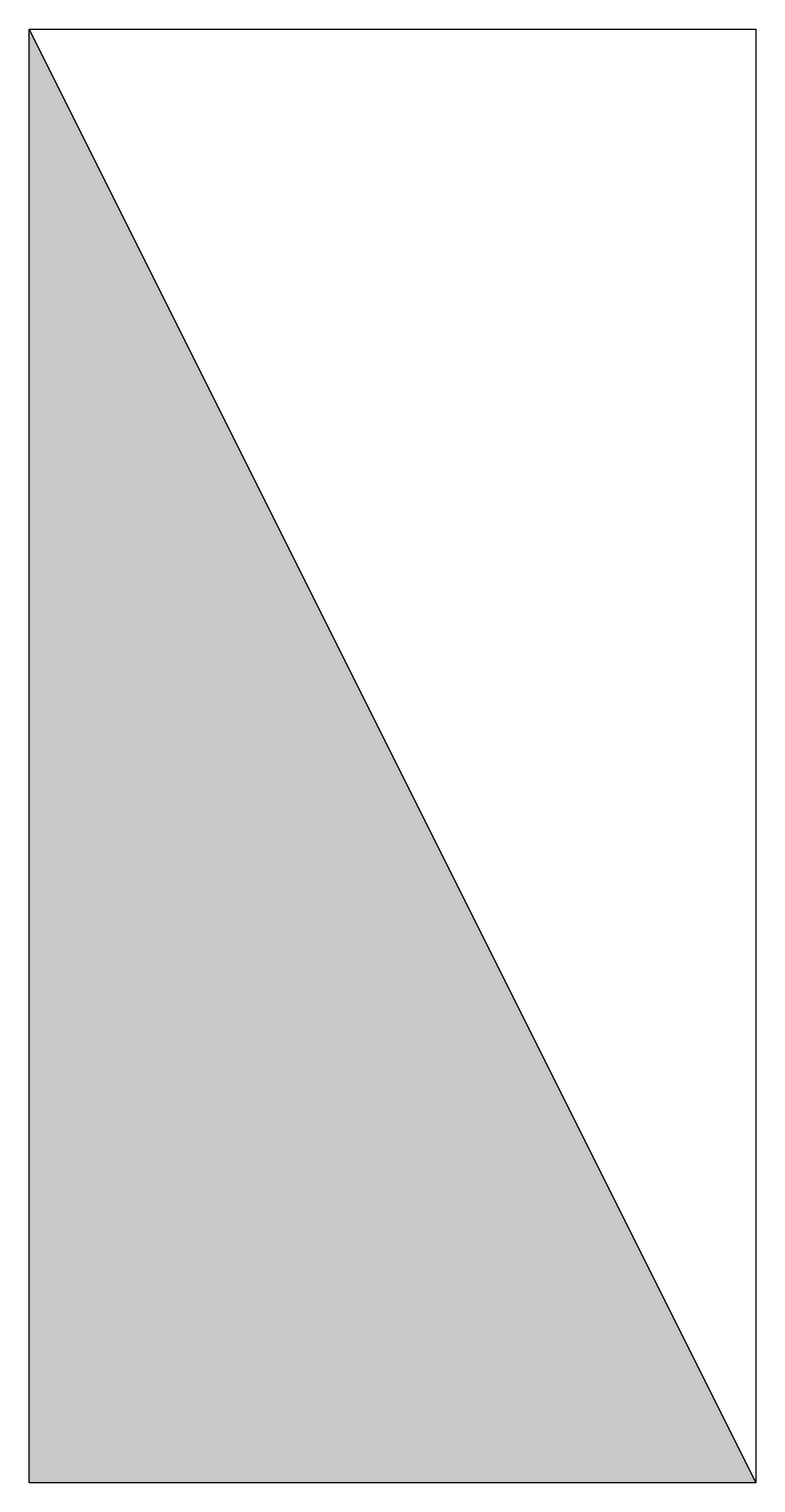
# Model space of a CAD drawing. Extents: x -0.62 to 0.62, y -1.25 to 1.25.
import ezdxf

# ---------------------------------------------------------------- set-up
doc = ezdxf.new("R2010")
doc.units = 0
doc.header["$LTSCALE"] = 12
doc.layers.add('POSTE', color=7, linetype='CONTINUOUS')

msp = doc.modelspace()

# ---------------------------------------------------------------- hatches: boundary and pattern name
at = {"layer": 'POSTE'}
h = msp.add_hatch(color=0, dxfattribs=at)
h.dxf.hatch_style = 1
h.paths.add_polyline_path([(0.624, -1.248), (-0.624, 1.248), (-0.624, -1.248)])

# ---------------------------------------------------------------- linework, layer by layer
at = {"layer": 'POSTE', "color": 0}
msp.add_line((-0.624, 1.248), (0.624, -1.248), dxfattribs=at)
msp.add_lwpolyline([(-0.624, 1.248), (0.624, 1.248), (0.624, -1.248), (-0.624, -1.248)], close=True, dxfattribs=at)

doc.saveas('drawing.dxf')
